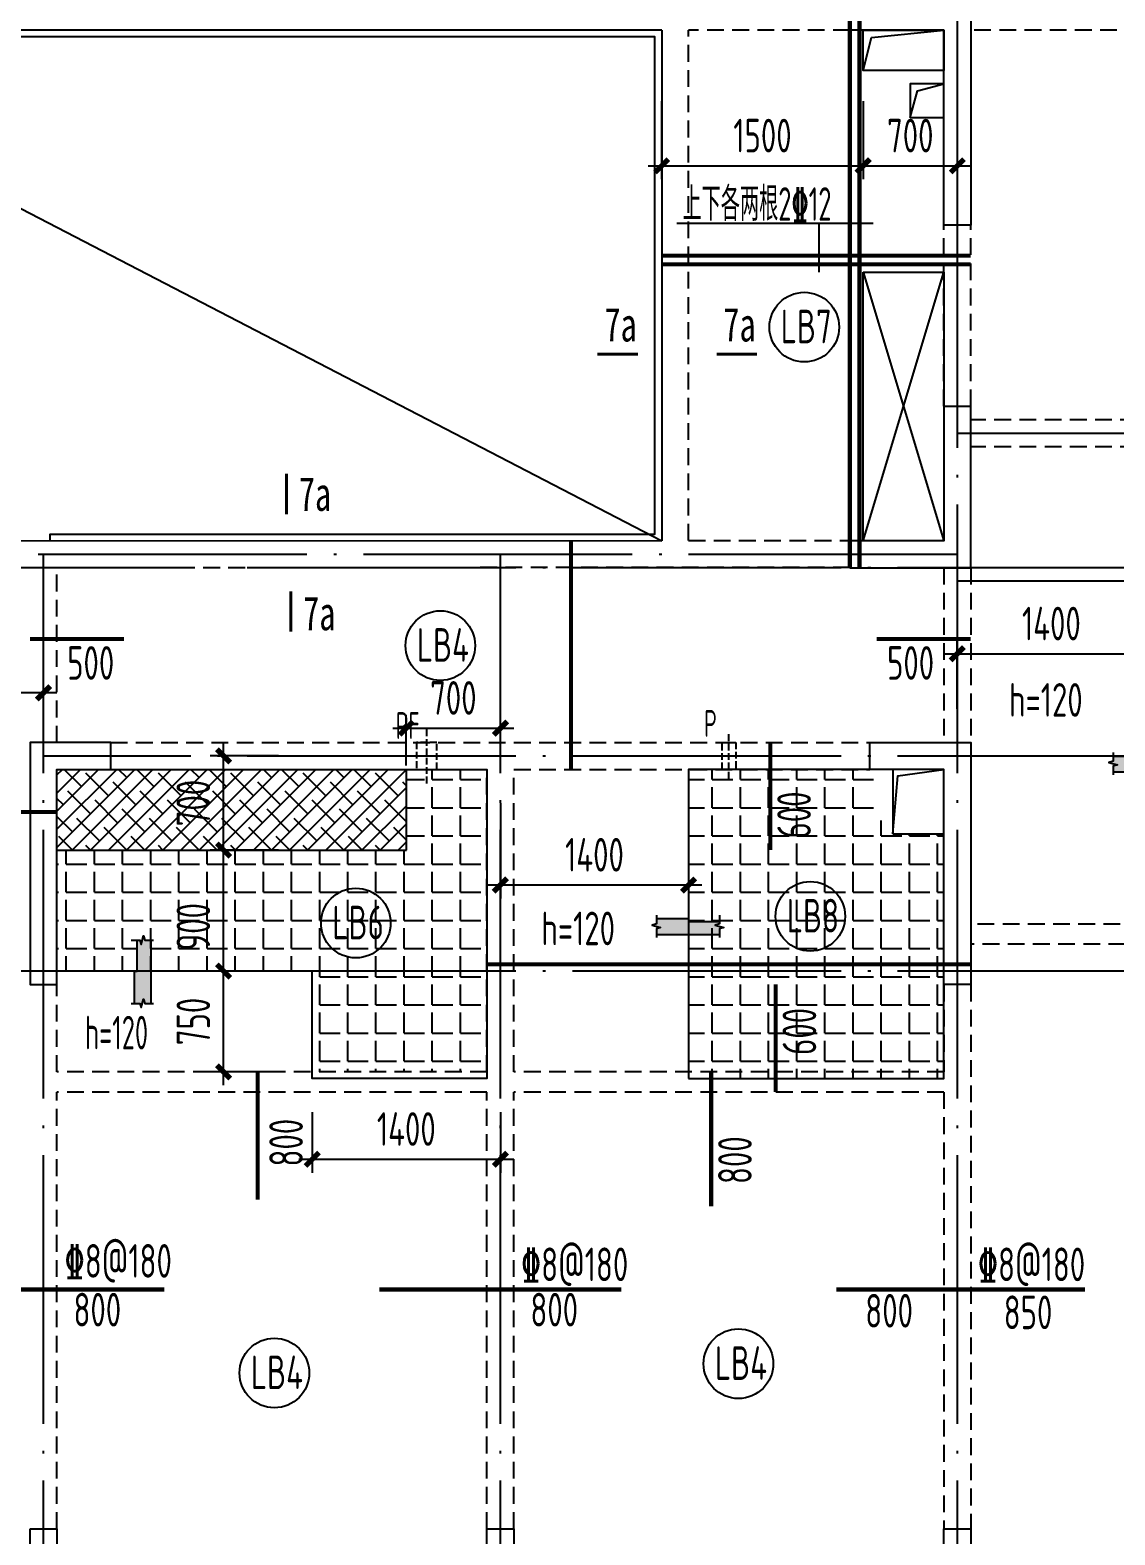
# Model space of a CAD drawing. Extents: x -173820 to 521180, y -715739 to 158231.
# Drawn here: x 28655 to 36728, y -48813 to -37619 of the extents above; entities that cross this region are included whole.
import ezdxf
from ezdxf.enums import TextEntityAlignment as Align

# ---------------------------------------------------------------- set-up
doc = ezdxf.new("R2010")
doc.units = 0
doc.header["$LTSCALE"] = 1000
for name, pattern in [('DASH', [0.35, 0.25, -0.1]), ('DOTE', [2.42, 2, -0.2, 0.02, -0.2]), ('HIDDEN2', [0.1875, 0.125, -0.0625])]:
    doc.linetypes.add(name, pattern=pattern)
for name, color, linetype in [('A-洞口', 105, 'Continuous'), ('A-线脚看线', 9, 'Continuous'), ('A-设备穿墙洞', 161, 'Continuous'), ('AXIS', 1, 'DOTE'), ('DIM', 3, 'Continuous'), ('JG1', 3, 'Continuous'), ('填充', 8, 'Continuous'), ('墙', 6, 'Continuous'), ('挑板', 3, 'Continuous'), ('板筋', 6, 'Continuous'), ('梁', 4, 'HIDDEN2'), ('模板线', 3, 'Continuous'), ('洞口', 5, 'Continuous'), ('钢筋_文字', 7, 'Continuous'), ('钢筋长度标注', 7, 'Continuous')]:
    doc.layers.add(name, color=color, linetype=linetype)
doc.styles.add('TSSD_BOLD', font='tssdeng2.shx', dxfattribs={"width": 0.7, "height": 250, "bigfont": 'CHINA.shx'})
doc.styles.add('TSSD_Dimension', font='tssdeng.shx', dxfattribs={"width": 0.7, "bigfont": 'Hztxt.shx'})
doc.styles.add('zzt', font='tssdeng.shx', dxfattribs={"width": 0.7, "height": 300, "bigfont": 'tssdchn.shx'})
doc.styles.add('钢筋', font='tssdeng.shx', dxfattribs={"width": 0.7, "height": 250, "bigfont": 'tssdchn.shx'})
doc.styles.add('钢筋长度', font='tssdeng.shx', dxfattribs={"width": 0.7, "height": 300, "bigfont": 'tssdchn.shx'})
doc.styles.add('黑体', font='simhei.ttf', dxfattribs={"width": 0.8})
doc.dimstyles.new('TSSD_100_100', dxfattribs={"dimtxt": 250, "dimasz": 100, "dimexe": 100, "dimexo": 250, "dimgap": 100, "dimtad": 1, "dimdec": 0, "dimzin": 0, "dimdsep": 46, "dimtxsty": 'TSSD_Dimension', "dimblk": 'ARCHTICK', "dimcen": 0, "dimdle": 100, "dimclrd": 3, "dimclre": 3, "dimclrt": 7, "dimadec": 0, "dimazin": 0, "dimtfac": 1, "dimtdec": 0, "dimtix": 1, "dimtmove": 2, "dimatfit": 3, "dimfxl": 0, "dimtolj": 1, "dimtzin": 0, "dimarcsym": 0})

# ---------------------------------------------------------------- blocks, each defined once
blk = doc.blocks.new('$1783196')
at = {"layer": 'AXIS'}
for p, q in [((46034.9, 3480), (46034.9, 20188.3)), ((54849.9, 15688.3), (46034.9, 15688.3)), ((46034.9, 14788.3), (4360, 14788.3)), ((39234.9, 3480), (39234.9, 14788.3)), ((42634.9, 3480), (42634.9, 14788.3)), ((54849.9, 14688.3), (4360, 14688.3)), ((54849.9, 14588.3), (46034.9, 14588.3)), ((54849.9, 13288.3), (39234.9, 13288.3)), ((54849.9, 11688.3), (4360, 11688.3))]:
    blk.add_line(p, q, dxfattribs=at)
blk = doc.blocks.new('_ArchTick')
at = {"color": 4, "linetype": 'ByBlock', "const_width": 0.4}
blk.add_lwpolyline([(-0.5, -0.5), (0.5, 0.5)], dxfattribs=at)
blk = doc.blocks.new('*D2376')
at = {"layer": 'Defpoints', "color": 0}
for p in [(27355, -42549), (27355, -43199), (28755, -43199)]:
    blk.add_point(p, dxfattribs=at)
at = {"layer": 'DIM', "color": 3, "lineweight": -2}
for p, q in [((27355, -42949), (27355, -42449)), ((28755, -42949), (28755, -42449)), ((28855, -42549), (27255, -42549))]:
    blk.add_line(p, q, dxfattribs=at)
at = {"layer": 'DIM', "color": 3, "lineweight": -2, "xscale": 100, "yscale": 100, "zscale": 100, "rotation": 180}
blk.add_blockref('_ArchTick', (27355, -42549), dxfattribs=at)
at = {"layer": 'DIM', "color": 3, "lineweight": -2, "xscale": 100, "yscale": 100, "zscale": 100}
blk.add_blockref('_ArchTick', (28755, -42549), dxfattribs=at)
at = {"layer": 'DIM', "color": 7, "insert": (28055, -42324), "char_height": 250, "attachment_point": 5, "style": 'TSSD_Dimension'}
blk.add_mtext('\\A1;1400', dxfattribs=at)
blk = doc.blocks.new('*D2377')
at = {"layer": 'Defpoints', "color": 0}
for p in [(30755, -45419), (32155, -45419), (32155, -46019)]:
    blk.add_point(p, dxfattribs=at)
at = {"layer": 'DIM', "color": 3, "lineweight": -2}
for p, q in [((30755, -45669), (30755, -46119)), ((32155, -45669), (32155, -46119)), ((30655, -46019), (32255, -46019))]:
    blk.add_line(p, q, dxfattribs=at)
at = {"layer": 'DIM', "color": 3, "lineweight": -2, "xscale": 100, "yscale": 100, "zscale": 100, "rotation": 180}
blk.add_blockref('_ArchTick', (30755, -46019), dxfattribs=at)
at = {"layer": 'DIM', "color": 3, "lineweight": -2, "xscale": 100, "yscale": 100, "zscale": 100}
blk.add_blockref('_ArchTick', (32155, -46019), dxfattribs=at)
at = {"layer": 'DIM', "color": 7, "insert": (31455, -45794), "char_height": 250, "attachment_point": 5, "style": 'TSSD_Dimension'}
blk.add_mtext('\\A1;1400', dxfattribs=at)
blk = doc.blocks.new('*D2378')
at = {"layer": 'Defpoints', "color": 0}
for p in [(30095, -43019), (30755, -43019), (30755, -43719)]:
    blk.add_point(p, dxfattribs=at)
at = {"layer": 'DIM', "color": 3, "lineweight": -2}
for p, q in [((30095, -43819), (30095, -42919)), ((30505, -43019), (29995, -43019)), ((30505, -43719), (29995, -43719))]:
    blk.add_line(p, q, dxfattribs=at)
at = {"layer": 'DIM', "color": 3, "lineweight": -2, "xscale": 100, "yscale": 100, "zscale": 100}
for p, rotation in [((30095, -43019), 90), ((30095, -43719), 270)]:
    blk.add_blockref('_ArchTick', p, dxfattribs=dict(at, rotation=rotation))
at = {"layer": 'DIM', "color": 7, "insert": (29870, -43369), "char_height": 250, "attachment_point": 5, "rotation": 90, "style": 'TSSD_Dimension'}
blk.add_mtext('\\A1;700', dxfattribs=at)
blk = doc.blocks.new('*D2379')
at = {"layer": 'Defpoints', "color": 0}
for p in [(30095, -43719), (30755, -43719), (30755, -44619)]:
    blk.add_point(p, dxfattribs=at)
at = {"layer": 'DIM', "color": 3, "lineweight": -2}
for p, q in [((30095, -44719), (30095, -43619)), ((30505, -43719), (29995, -43719)), ((30505, -44619), (29995, -44619))]:
    blk.add_line(p, q, dxfattribs=at)
at = {"layer": 'DIM', "color": 3, "lineweight": -2, "xscale": 100, "yscale": 100, "zscale": 100}
for p, rotation in [((30095, -43719), 90), ((30095, -44619), 270)]:
    blk.add_blockref('_ArchTick', p, dxfattribs=dict(at, rotation=rotation))
at = {"layer": 'DIM', "color": 7, "insert": (29870, -44289), "char_height": 250, "attachment_point": 5, "rotation": 90, "style": 'TSSD_Dimension'}
blk.add_mtext('\\A1;900', dxfattribs=at)
blk = doc.blocks.new('*D2380')
at = {"layer": 'Defpoints', "color": 0}
for p in [(32155, -43119), (33555, -43119), (32155, -43979)]:
    blk.add_point(p, dxfattribs=at)
at = {"layer": 'DIM', "color": 3, "lineweight": -2}
for p, q in [((32155, -43369), (32155, -44079)), ((33555, -43369), (33555, -44079)), ((33655, -43979), (32055, -43979))]:
    blk.add_line(p, q, dxfattribs=at)
at = {"layer": 'DIM', "color": 3, "lineweight": -2, "xscale": 100, "yscale": 100, "zscale": 100, "rotation": 180}
blk.add_blockref('_ArchTick', (32155, -43979), dxfattribs=at)
at = {"layer": 'DIM', "color": 3, "lineweight": -2, "xscale": 100, "yscale": 100, "zscale": 100}
blk.add_blockref('_ArchTick', (33555, -43979), dxfattribs=at)
at = {"layer": 'DIM', "color": 7, "insert": (32855, -43754), "char_height": 250, "attachment_point": 5, "style": 'TSSD_Dimension'}
blk.add_mtext('\\A1;1400', dxfattribs=at)
blk = doc.blocks.new('*D2388')
at = {"layer": 'Defpoints', "color": 0}
for p in [(33355, -37899), (34855, -37899), (34855, -38629)]:
    blk.add_point(p, dxfattribs=at)
at = {"layer": 'DIM', "color": 3, "lineweight": -2}
for p, q in [((33355, -38149), (33355, -38729)), ((34855, -38149), (34855, -38729)), ((33255, -38629), (34955, -38629))]:
    blk.add_line(p, q, dxfattribs=at)
at = {"layer": 'DIM', "color": 3, "lineweight": -2, "xscale": 100, "yscale": 100, "zscale": 100, "rotation": 180}
blk.add_blockref('_ArchTick', (33355, -38629), dxfattribs=at)
at = {"layer": 'DIM', "color": 3, "lineweight": -2, "xscale": 100, "yscale": 100, "zscale": 100}
blk.add_blockref('_ArchTick', (34855, -38629), dxfattribs=at)
at = {"layer": 'DIM', "color": 7, "insert": (34105, -38404), "char_height": 250, "attachment_point": 5, "style": 'TSSD_Dimension'}
blk.add_mtext('\\A1;1500', dxfattribs=at)
blk = doc.blocks.new('*D2397')
at = {"layer": 'Defpoints', "color": 0}
for p in [(36955, -42259), (35555, -42919), (36955, -42919)]:
    blk.add_point(p, dxfattribs=at)
at = {"layer": 'DIM', "color": 3, "lineweight": -2}
for p, q in [((35555, -42669), (35555, -42159)), ((36955, -42669), (36955, -42159)), ((35455, -42259), (37055, -42259))]:
    blk.add_line(p, q, dxfattribs=at)
at = {"layer": 'DIM', "color": 3, "lineweight": -2, "xscale": 100, "yscale": 100, "zscale": 100, "rotation": 180}
blk.add_blockref('_ArchTick', (35555, -42259), dxfattribs=at)
at = {"layer": 'DIM', "color": 3, "lineweight": -2, "xscale": 100, "yscale": 100, "zscale": 100}
blk.add_blockref('_ArchTick', (36955, -42259), dxfattribs=at)
at = {"layer": 'DIM', "color": 7, "insert": (36255, -42034), "char_height": 250, "attachment_point": 5, "style": 'TSSD_Dimension'}
blk.add_mtext('\\A1;1400', dxfattribs=at)
blk = doc.blocks.new('*D2402')
at = {"layer": 'Defpoints', "color": 0}
for p in [(30095, -44619), (30755, -44619), (30755, -45369)]:
    blk.add_point(p, dxfattribs=at)
at = {"layer": 'DIM', "color": 3, "lineweight": -2}
for p, q in [((30095, -45469), (30095, -44519)), ((30505, -44619), (29995, -44619)), ((30505, -45369), (29995, -45369))]:
    blk.add_line(p, q, dxfattribs=at)
at = {"layer": 'DIM', "color": 3, "lineweight": -2, "xscale": 100, "yscale": 100, "zscale": 100}
for p, rotation in [((30095, -44619), 90), ((30095, -45369), 270)]:
    blk.add_blockref('_ArchTick', p, dxfattribs=dict(at, rotation=rotation))
at = {"layer": 'DIM', "color": 7, "insert": (29870, -44994), "char_height": 250, "attachment_point": 5, "rotation": 90, "style": 'TSSD_Dimension'}
blk.add_mtext('\\A1;750', dxfattribs=at)
blk = doc.blocks.new('*D2461')
at = {"layer": 'Defpoints', "color": 0}
for p in [(32155, -42812), (31455, -43340), (32155, -43340)]:
    blk.add_point(p, dxfattribs=at)
at = {"layer": 'DIM', "color": 3, "lineweight": -2}
for p, q in [((31455, -43090), (31455, -42712)), ((32155, -43090), (32155, -42712)), ((31355, -42812), (32255, -42812))]:
    blk.add_line(p, q, dxfattribs=at)
at = {"layer": 'DIM', "color": 3, "lineweight": -2, "xscale": 100, "yscale": 100, "zscale": 100, "rotation": 180}
blk.add_blockref('_ArchTick', (31455, -42812), dxfattribs=at)
at = {"layer": 'DIM', "color": 3, "lineweight": -2, "xscale": 100, "yscale": 100, "zscale": 100}
blk.add_blockref('_ArchTick', (32155, -42812), dxfattribs=at)
at = {"layer": 'DIM', "color": 7, "insert": (31805, -42587), "char_height": 250, "attachment_point": 5, "style": 'TSSD_Dimension'}
blk.add_mtext('\\A1;700', dxfattribs=at)
blk = doc.blocks.new('$1292675')
at = {"layer": 'JG1'}
blk.add_hatch(color=8, dxfattribs=at).paths.add_polyline_path([(502, 20), (502, 64), (470, 74), (534, 91), (502, 101), (502, 140), (262, 140), (262, 120), (32, 120), (32, 101), (64, 91), (0, 74), (32, 64), (32, 20)])
for p, q in [((262, 120), (32, 120)), ((502, 140), (262, 140)), ((262, 140), (262, 120)), ((32, 20), (502, 20))]:
    blk.add_line(p, q, dxfattribs=at)
for points in [[(32, 165), (32, 101), (64, 91), (0, 74), (32, 64), (32, 0)], [(502, 165), (502, 101), (534, 91), (470, 74), (502, 64), (502, 0)]]:
    blk.add_lwpolyline(points, dxfattribs=at)
blk = doc.blocks.new('$1901069')
at = {"layer": '模板线', "color": 4, "const_width": 22.7}
for points in [[(0, 1177), (0, 874)], [(32, 302), (32, 0)]]:
    blk.add_lwpolyline(points, dxfattribs=at)
at = {"layer": '模板线', "color": 0, "style": '黑体', "width": 0.7}
for p in [(211, 1026), (243, 138)]:
    blk.add_text('7a', height=252, dxfattribs=at).set_placement(p, align=Align.MIDDLE_CENTER)
blk = doc.blocks.new('$1109386')
at = {"layer": '模板线', "color": 4, "const_width": 22.7}
for points in [[(0, 0), (302, 0)], [(886, 0), (1188, 0)]]:
    blk.add_lwpolyline(points, dxfattribs=at)
at = {"layer": '模板线', "color": 0, "style": '黑体', "width": 0.7}
for p in [(172, 220), (1057, 220)]:
    blk.add_text('7a', height=252, dxfattribs=at).set_placement(p, align=Align.MIDDLE_CENTER)
blk = doc.blocks.new('*D2478')
at = {"layer": 'Defpoints', "color": 0}
for p in [(34855, -37899), (35555, -37899), (35555, -38629)]:
    blk.add_point(p, dxfattribs=at)
at = {"layer": 'DIM', "color": 3, "lineweight": -2}
for p, q in [((34855, -38149), (34855, -38729)), ((35555, -38149), (35555, -38729)), ((34755, -38629), (35655, -38629))]:
    blk.add_line(p, q, dxfattribs=at)
at = {"layer": 'DIM', "color": 3, "lineweight": -2, "xscale": 100, "yscale": 100, "zscale": 100, "rotation": 180}
blk.add_blockref('_ArchTick', (34855, -38629), dxfattribs=at)
at = {"layer": 'DIM', "color": 3, "lineweight": -2, "xscale": 100, "yscale": 100, "zscale": 100}
blk.add_blockref('_ArchTick', (35555, -38629), dxfattribs=at)
at = {"layer": 'DIM', "color": 7, "insert": (35205, -38404), "char_height": 250, "attachment_point": 5, "style": 'TSSD_Dimension'}
blk.add_mtext('\\A1;700', dxfattribs=at)
blk = doc.blocks.new('$1642317')
at = {"layer": '洞口'}
blk.add_lwpolyline([(40220, 670), (40600, 670), (40600, 1150), (40220, 1150)], close=True, dxfattribs=at)
blk.add_lwpolyline([(40220, 670), (40258, 1102), (40600, 1150)], dxfattribs=at)
blk = doc.blocks.new('$1466424')
at = {"layer": '板筋', "const_width": 30}
for points in [[(40100, 10404), (40100, 14504)], [(40172, 10404), (40172, 14504)], [(38700, 12726), (41000, 12726)], [(38700, 12662), (41000, 12662)], [(38025, 8904), (38025, 10605)], [(34000, 9873), (34700, 9873)], [(40300, 9873), (41000, 9873)], [(39508, 8304), (39508, 9104)], [(30600, 8587), (34200, 8587)], [(37400, 7454), (41000, 7454)], [(39548, 6504), (39548, 7304)], [(35693, 6654), (35693, 5703)], [(39068, 5654), (39068, 6654)], [(33200, 5035), (35000, 5035)], [(36600, 5035), (38400, 5035)], [(40000, 5035), (41850, 5035)]]:
    blk.add_lwpolyline(points, dxfattribs=at)
at = {"layer": '钢筋_文字', "color": 7, "linetype": 'Continuous'}
for p, q in [((38812, 12967), (40274, 12967)), ((39872, 12604), (39872, 12967))]:
    blk.add_line(p, q, dxfattribs=at)
at = {"layer": '钢筋_文字'}
for centre in [(39761, 12194, 0), (37053, 9825, 0), (39806, 7811, 0), (36424, 7761, 0), (39271, 4483, 0), (35818, 4414, 0)]:
    blk.add_circle(centre, 259, dxfattribs=at)
at = {"layer": '钢筋_文字', "color": 7, "linetype": 'Continuous'}
for s, style, width, p in [('上下各两根2%%13212', '钢筋', 0.6, (38855, 12985, 0)), (' h=120', 'TSSD_BOLD', 0.7, (41178, 9296, 0)), (' h=120', 'TSSD_BOLD', 0.7, (37698, 7596, 0)), (' h=120', 'TSSD_BOLD', 0.6, (34317, 6821, 0)), ('%%1328@180', '钢筋', 0.7, (34257, 5123, 0)), ('%%1328@180', '钢筋', 0.7, (37653, 5097, 0)), ('%%1328@180', '钢筋', 0.7, (41053, 5097, 0))]:
    blk.add_text(s, height=250, dxfattribs=dict(at, style=style, width=width)).set_placement(p)
at = {"layer": '钢筋_文字', "style": 'TSSD_BOLD', "width": 0.7}
for s, p in [('LB7', (39586, 12074, 0)), ('LB4', (36878, 9705, 0)), ('LB6', (36249, 7640, 0)), ('LB8', (39631, 7691, 0)), ('LB4', (39096, 4363, 0)), ('LB4', (35643, 4294, 0))]:
    blk.add_text(s, height=250, dxfattribs=at).set_placement(p)
at = {"layer": '钢筋长度标注', "style": '钢筋长度', "width": 0.7}
for s, p in [('500', (34276, 9571)), ('500', (40377, 9571)), ('800', (34323, 4760)), ('800', (37723, 4760)), ('800', (40215, 4752)), ('850', (41245, 4740))]:
    blk.add_text(s, height=250, dxfattribs=at).set_placement(p)
for s, p in [('600', (39810, 8390)), ('600', (39850, 6780)), ('800', (36030, 5950)), ('800', (39370, 5820))]:
    blk.add_text(s, height=250, rotation=90, dxfattribs=at).set_placement(p)
blk = doc.blocks.new('$1413619')
at = {"layer": 'A-线脚看线', "color": 5, "elevation": 0}
blk.add_lwpolyline([(34200, 10650), (34200, 10700), (38700, 10700), (38700, 14400), (26650, 14400)], dxfattribs=at)
blk = doc.blocks.new('$1757663')
at = {"layer": 'A-设备穿墙洞', "linetype": 'DASH', "ltscale": 0.2}
for points in [[(229, 7888), (229, 7487)], [(2479, 7523), (2479, 7859)], [(529, 563), (529, 224)], [(1029, 563), (1029, 224)], [(607, 142), (846, 142)]]:
    blk.add_lwpolyline(points, dxfattribs=at)
for points in [[(304, 7792), (154, 7792), (154, 7592), (304, 7592)], [(2529, 7592), (2429, 7592), (2429, 7792), (2529, 7792)], [(479, 292), (579, 292), (579, 492), (479, 492)], [(979, 292), (1079, 292), (1079, 492), (979, 492)], [(779, 92), (779, 192), (679, 192), (679, 92)]]:
    blk.add_lwpolyline(points, close=True, dxfattribs=at)
at = {"layer": 'A-设备穿墙洞', "color": 7, "linetype": 'DASH', "ltscale": 0.2, "style": 'zzt', "width": 0.6}
for s, p in [('PF', (0, 7818)), ('P', (2294, 7834)), ('D1', (435, 547)), ('D2', (1154, 63)), ('D2', (809, -15))]:
    blk.add_text(s, height=200, dxfattribs=at).set_placement(p)
blk = doc.blocks.new('$1186913')
at = {"layer": 'A-设备穿墙洞'}
blk.add_blockref('$1757663', (37621.7, 156.3), dxfattribs=at)
blk = doc.blocks.new('$1929224')
at = {"layer": 'A-洞口', "color": 5, "elevation": 0}
for points in [[(33800, 3800), (33800, 3500), (33200, 3500), (33200, 3800)], [(33800, 3400), (33550, 3400), (33550, 3150), (33800, 3150)]]:
    blk.add_lwpolyline(points, close=True, dxfattribs=at)
for points in [[(33200, 3500), (33262, 3744), (33800, 3800)], [(33550, 3150), (33604, 3347), (33800, 3400)]]:
    blk.add_lwpolyline(points, dxfattribs=at)

msp = doc.modelspace()

# ---------------------------------------------------------------- hatches: boundary and pattern name
at = {"layer": 'JG1'}
h = msp.add_hatch(dxfattribs=at)
h.set_pattern_fill('ANSI38,_O', color=8, scale=30)
h.set_pattern_definition([(45, (-5244.65, -50319.18), (-67.35192, 67.35192), []), (135, (-5244.65, -50319.18), (-202.05576, 67.35192), [238.125, -142.875])])
h.paths.add_polyline_path([(31455.3, -43719.2), (31455.3, -43119.2), (28855.3, -43119.2), (28855.3, -43719.2)])
at = {"layer": '填充', "linetype": 'Continuous'}
h = msp.add_hatch(dxfattribs=at)
h.set_pattern_fill('ANGLE', color=256, scale=30, style=0)
h.set_pattern_definition([(0, (425.35, -50319.18), (0, 209.55), [152.4, -57.15]), (90, (425.35, -50319.18), (-209.55, 1e-14), [152.4, -57.15])])
h.paths.add_polyline_path([(28855.3, -43719.2), (28855.3, -44619.2), (29452.8, -44619.2), (29452.8, -44389.2), (29471.6, -44389.2), (29482, -44421.3), (29498.7, -44357.1), (29509.1, -44389.2), (29552.8, -44389.2), (29552.8, -44619.2), (30755.3, -44619.2), (30755.3, -45369.2), (32055.3, -45369.2), (32055.3, -43119.2), (31455.3, -43119.2), (31455.3, -43719.2)])
h.paths.add_polyline_path([(29682.8, -44533.4), (29682.8, -44045), (30057.8, -44045), (30057.8, -44533.4)], flags=24)
h = msp.add_hatch(dxfattribs=at)
h.set_pattern_fill('ANGLE', color=256, scale=30, style=0)
h.set_pattern_definition([(0, (-5244.65, -50319.18), (0, 209.55), [152.4, -57.15]), (90, (-5244.65, -50319.18), (-209.55, 1e-14), [152.4, -57.15])])
h.paths.add_polyline_path([(35455.3, -43599.2), (35075.3, -43599.2), (35084.1, -43499.2), (34975.3, -43499.2), (34975.3, -43119.2), (33555.3, -43119.2), (33555.3, -45419.2), (35455.3, -45419.2)])

# ---------------------------------------------------------------- linework, layer by layer
at = {"layer": 'JG1', "linetype": 'Continuous'}
for p, q in [((34855.3, -41419.2, 0), (35455.3, -39419.2, 0)), ((34855.3, -39419.2, 0), (35455.3, -41419.2, 0))]:
    msp.add_line(p, q, dxfattribs=at)
at = {"layer": 'JG1', "linetype": 'Continuous', "elevation": 0}
msp.add_lwpolyline([(34855.3, -39419.2), (35455.3, -39419.2), (35455.3, -41419.2), (34855.3, -41419.2)], close=True, dxfattribs=at)
at = {"layer": '墙', "elevation": 0}
for points in [[(35655.3, -37419.2), (35655.3, -37519.2), (35655.3, -39069.2), (35455.3, -39069.2), (35455.3, -37619.2), (34755.3, -37619.2), (34755.3, -37419.2), (35455.3, -37419.2)], [(34755.3, -41619.2), (35655.3, -41619.2), (35655.3, -40419.2), (35455.3, -40419.2), (35455.3, -41419.2), (34755.3, -41419.2)], [(29255.3, -42919.2), (28655.3, -42919.2), (28655.3, -44719.2), (28855.3, -44719.2), (28855.3, -43119.2), (29255.3, -43119.2)], [(34905.3, -42919.2), (35655.3, -42919.2), (35655.3, -44719.2), (35455.3, -44719.2), (35455.3, -43119.2), (34905.3, -43119.2)], [(28655.3, -48769.2), (28855.3, -48769.2), (28855.3, -50219.2), (29255.3, -50219.2), (29255.3, -50419.2), (28655.3, -50419.2)], [(32055.3, -50219.2), (32055.3, -48769.2), (32255.3, -48769.2), (32255.3, -50419.2), (31155.3, -50419.2), (31155.3, -50219.2)]]:
    msp.add_lwpolyline(points, close=True, dxfattribs=at)
msp.add_lwpolyline([(35255.3, -50419.2), (35255.3, -50219.2), (35455.3, -50219.2), (35455.3, -48769.2), (35655.3, -48769.2), (35655.3, -50219.2), (35855.3, -50219.2), (35855.3, -50419.2), (35255.3, -50419.2), (35655.3, -50419.2)], dxfattribs=at)
at = {"layer": '梁', "linetype": 'Continuous'}
for p, q in [((33355.3, -37619.2, 0), (21255.3, -37619.2, 0)), ((33355.3, -37619.2, 0), (33355.3, -41418.2, 0)), ((25855.3, -41419.2, 0), (33355.3, -41417.2, 0)), ((31455.3, -43719.2, 0), (31455.3, -43119.2, 0))]:
    msp.add_line(p, q, dxfattribs=at)
at = {"layer": '梁'}
for p, q in [((33555.3, -41417.2, 0), (33555.3, -37619.2, 0)), ((34755.3, -37619.2, 0), (33555.3, -37619.2, 0)), ((38805.3, -37619.2, 0), (35655.3, -37619.2, 0)), ((35455.3, -40417.2, 0), (35455.3, -39069.2, 0)), ((35655.3, -40417.2, 0), (35655.3, -39069.2, 0)), ((38205.3, -40519.2, 0), (35655.3, -40519.2, 0)), ((38205.3, -40719.2, 0), (35655.3, -40719.2, 0)), ((33555.3, -41417.2, 0), (34755.3, -41417.2, 0)), ((34755.3, -41617.2, 0), (28855.3, -41619.2, 0)), ((28855.3, -42919.2, 0), (28855.3, -41619.2, 0)), ((35455.3, -41617.2, 0), (35455.3, -42919.2, 0)), ((35655.3, -41617.2, 0), (35655.3, -42919.2, 0)), ((29255.3, -42919.2, 0), (34905.3, -42919.2, 0)), ((29255.3, -43119.2, 0), (32055.3, -43119.2, 0)), ((32055.3, -45369.2, 0), (32055.3, -43119.2, 0)), ((32255.3, -43119.2, 0), (34905.3, -43119.2, 0)), ((32255.3, -45369.2, 0), (32255.3, -43119.2, 0)), ((38455.3, -44269.2, 0), (35655.3, -44269.2, 0)), ((39055.3, -44419.2, 0), (35655.3, -44419.2, 0)), ((28855.3, -45369.2, 0), (28855.3, -44719.2, 0)), ((35455.3, -44719.2, 0), (35455.3, -45369.2, 0)), ((35655.3, -44719.2, 0), (35655.3, -48769.2, 0)), ((32055.3, -45369.2, 0), (28855.3, -45369.2, 0)), ((35455.3, -45369.2, 0), (32255.3, -45369.2, 0)), ((28855.3, -48769.2, 0), (28855.3, -45519.2, 0)), ((32055.3, -45519.2, 0), (28855.3, -45519.2, 0)), ((32055.3, -48769.2, 0), (32055.3, -45519.2, 0)), ((32255.3, -48769.2, 0), (32255.3, -45519.2, 0)), ((35455.3, -45519.2, 0), (32255.3, -45519.2, 0)), ((35455.3, -45519.2, 0), (35455.3, -48769.2, 0))]:
    msp.add_line(p, q, dxfattribs=at)
at = {"layer": '梁', "linetype": 'Continuous', "elevation": 0}
for points in [[(28855.3, -44619.2), (28855.3, -43119.2), (32055.3, -43119.2), (32055.3, -45419.2), (30755.3, -45419.2), (30755.3, -44619.2)], [(33555.3, -45419.2), (35455.3, -45419.2), (35455.3, -43119.2), (33555.3, -43119.2)]]:
    msp.add_lwpolyline(points, close=True, dxfattribs=at)
msp.add_lwpolyline([(28855.3, -43719.2), (31455.3, -43719.2)], dxfattribs=at)
at = {"layer": '洞口', "color": 5, "elevation": 0}
msp.add_lwpolyline([(21255.4, -37619.3), (27981.1, -38634.5), (33355.2, -41417.7)], dxfattribs=at)

# ---------------------------------------------------------------- block references
at = {"layer": 'A-洞口'}
msp.add_blockref('$1929224', (1655.3, -41419.2), dxfattribs=at)
at = {"layer": 'A-设备穿墙洞'}
msp.add_blockref('$1186913', (-6244.8, -50867), dxfattribs=at)
at = {"layer": 'JG1', "xscale": -1}
for p in [(37217.4, -43159.2, 0), (33817.4, -44369.2, 0)]:
    msp.add_blockref('$1292675', p, dxfattribs=at)
at = {"layer": 'JG1', "xscale": -1, "rotation": 90}
msp.add_blockref('$1292675', (29572.8, -44357.1, 0), dxfattribs=at)
at = {"layer": '填充', "linetype": 'Continuous'}
msp.add_blockref('$1783196', (-10479.5, -56307.5, 0), dxfattribs=at)
at = {"layer": '挑板'}
msp.add_blockref('$1413619', (-5394.7, -52069.2), dxfattribs=at)
at = {"layer": '模板线'}
for name, p in [('$1109386', (32877.1, -40029.2)), ('$1901069', (30564, -42095.4, 0))]:
    msp.add_blockref(name, p, dxfattribs=at)
at = {"layer": '洞口'}
msp.add_blockref('$1642317', (-5144.7, -44269.2), dxfattribs=at)
at = {"layer": '钢筋长度标注'}
msp.add_blockref('$1466424', (-5344.7, -52022.9, 0), dxfattribs=at)

# ---------------------------------------------------------------- dimensions: what is measured, and where the dimension line sits
at = {"layer": 'DIM'}
for base, p1, p2, picture, middle in [((34855.3, -38629.2, 0), (33355.3, -37899.2, 0), (34855.3, -37899.2, 0), '*D2388', (34105.3, -38404.2, 0)), ((35555.3, -38629.2, 0), (34855.3, -37899.2, 0), (35555.3, -37899.2, 0), '*D2478', (35205.3, -38404.2, 0)), ((36955.3, -42259.2, 0), (35555.3, -42919.2, 0), (36955.3, -42919.2, 0), '*D2397', (36255.3, -42034.2, 0)), ((27355.3, -42549.2, 0), (28755.3, -43199.2, 0), (27355.3, -43199.2, 0), '*D2376', (28055.3, -42324.2, 0)), ((32155.3, -42812.1, 0), (31455.3, -43339.5, 0), (32155.3, -43339.5, 0), '*D2461', (31805.3, -42587.1, 0)), ((32155.3, -43979.2, 0), (33555.3, -43119.2, 0), (32155.3, -43119.2, 0), '*D2380', (32855.3, -43754.2, 0)), ((32155.3, -46019.2, 0), (30755.3, -45419.2, 0), (32155.3, -45419.2, 0), '*D2377', (31455.3, -45794.2, 0))]:
    dim = msp.add_linear_dim(base=base, p1=p1, p2=p2, dimstyle='TSSD_100_100', dxfattribs=at)
    dim.commit()
    dim.dimension.update_dxf_attribs({"geometry": picture, "text_midpoint": middle})
for base, p1, p2, picture, middle in [((30095.3, -43019.2, 0), (30755.3, -43719.2, 0), (30755.3, -43019.2, 0), '*D2378', (29870.3, -43369.2, 0)), ((30095.3, -44619.2, 0), (30755.3, -45369.2, 0), (30755.3, -44619.2, 0), '*D2402', (29870.3, -44994.2, 0))]:
    dim = msp.add_linear_dim(base=base, p1=p1, p2=p2, angle=90, dimstyle='TSSD_100_100', dxfattribs=at)
    dim.commit()
    dim.dimension.update_dxf_attribs({"geometry": picture, "text_midpoint": middle})
dim = msp.add_linear_dim(base=(30095.3, -43719.2, 0), p1=(30755.3, -44619.2, 0), p2=(30755.3, -43719.2, 0), angle=90, dimstyle='TSSD_100_100', dxfattribs=at)
dim.commit()
dim.dimension.update_dxf_attribs({"geometry": '*D2379', "text_midpoint": (29870.3, -44289.2, 0), "dimtype": 160})

doc.saveas('drawing.dxf')
